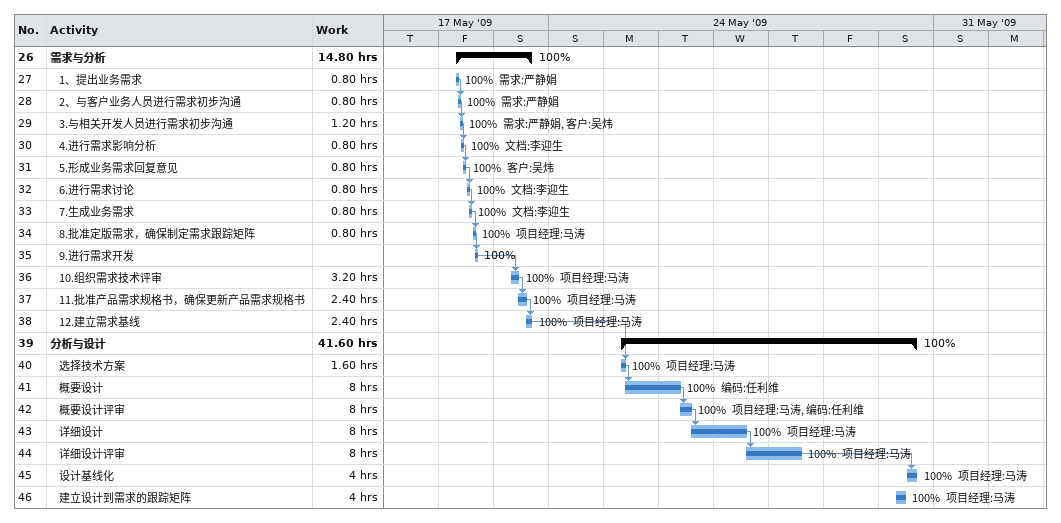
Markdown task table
| ID | Level | Task | Start | Finish | Predecessors | Resources | % complete | Work (h) |
|---|---|---|---|---|---|---|---|---|
| 26 | 1 | **需求与分析** | 2009-05-22 | 2009-05-23 |  |  | 100 | 14.80 |
| 27 | 2 | 1、提出业务需求 | 2009-05-22 | 2009-05-22 |  | 需求:严静娟 | 100 | 0.80 |
| 28 | 2 | 2、与客户业务人员进行需求初步沟通 | 2009-05-22 | 2009-05-22 | 27 | 需求:严静娟 | 100 | 0.80 |
| 29 | 2 | 3.与相关开发人员进行需求初步沟通 | 2009-05-22 | 2009-05-22 | 28 | 需求:严静娟, 客户:吴炜 | 100 | 1.20 |
| 30 | 2 | 4.进行需求影响分析 | 2009-05-22 | 2009-05-22 | 29 | 文档:李迎生 | 100 | 0.80 |
| 31 | 2 | 5.形成业务需求回复意见 | 2009-05-22 | 2009-05-22 | 30 | 客户:吴炜 | 100 | 0.80 |
| 32 | 2 | 6.进行需求讨论 | 2009-05-22 | 2009-05-22 | 31 | 文档:李迎生 | 100 | 0.80 |
| 33 | 2 | 7.生成业务需求 | 2009-05-22 | 2009-05-22 | 32 | 文档:李迎生 | 100 | 0.80 |
| 34 | 2 | 8.批准定版需求，确保制定需求跟踪矩阵 | 2009-05-22 | 2009-05-22 | 33 | 项目经理:马涛 | 100 | 0.80 |
| 35 | 2 | 9.进行需求开发 | 2009-05-22 | 2009-05-22 | 34 |  | 100 |  |
| 36 | 2 | 10.组织需求技术评审 | 2009-05-23 | 2009-05-23 | 35 | 项目经理:马涛 | 100 | 3.20 |
| 37 | 2 | 11.批准产品需求规格书，确保更新产品需求规格书 | 2009-05-23 | 2009-05-23 | 36 | 项目经理:马涛 | 100 | 2.40 |
| 38 | 2 | 12.建立需求基线 | 2009-05-23 | 2009-05-23 | 37 | 项目经理:马涛 | 100 | 2.40 |
| 39 | 1 | **分析与设计** | 2009-05-25 | 2009-05-30 |  |  | 100 | 41.60 |
| 40 | 2 | 选择技术方案 | 2009-05-25 | 2009-05-25 | 38 | 项目经理:马涛 | 100 | 1.60 |
| 41 | 2 | 概要设计 | 2009-05-25 | 2009-05-26 | 40 | 编码:任利维 | 100 | 8 |
| 42 | 2 | 概要设计评审 | 2009-05-26 | 2009-05-26 | 41 | 项目经理:马涛, 编码:任利维 | 100 | 8 |
| 43 | 2 | 详细设计 | 2009-05-26 | 2009-05-27 | 42 | 项目经理:马涛 | 100 | 8 |
| 44 | 2 | 详细设计评审 | 2009-05-27 | 2009-05-28 | 43 | 项目经理:马涛 | 100 | 8 |
| 45 | 2 | 设计基线化 | 2009-05-30 | 2009-05-30 | 44 | 项目经理:马涛 | 100 | 4 |
| 46 | 2 | 建立设计到需求的跟踪矩阵 | 2009-05-30 | 2009-05-30 |  | 项目经理:马涛 | 100 | 4 |
